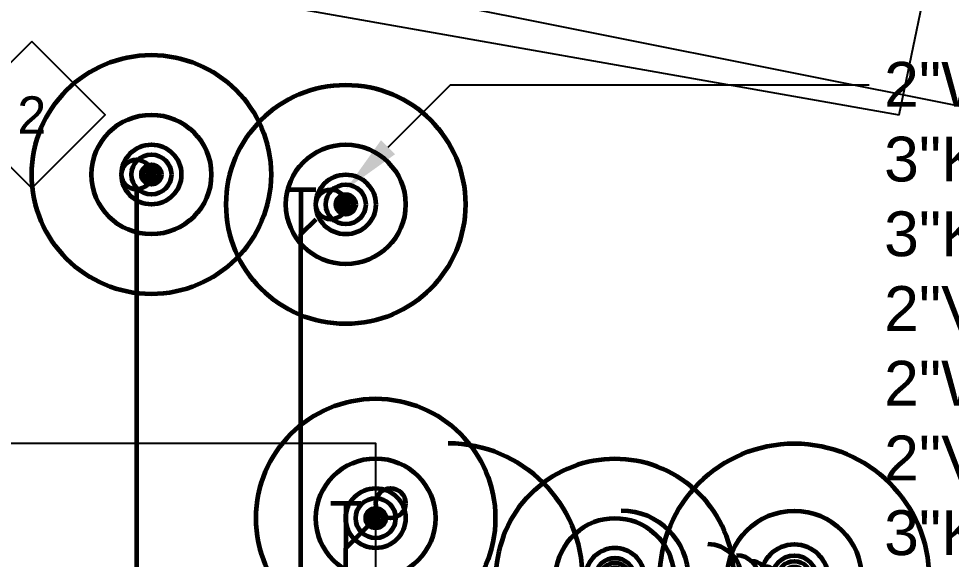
# Model space of a CAD drawing. Extents: x -3956 to 1666, y -2601 to 1886.
# Drawn here: x -837.6 to -650.5, y 872.5 to 981 of the extents above; entities that cross this region are included whole.
import ezdxf
from ezdxf.enums import TextEntityAlignment as Align

# ---------------------------------------------------------------- set-up
doc = ezdxf.new("R2010")
doc.units = 0
doc.header["$LTSCALE"] = 36
doc.header["$MEASUREMENT"] = 0
doc.layers.add('G-ANNO-TEXT', color=70, linetype='Continuous')
doc.layers.add('G-ANNO-TEXT @ 96', color=70, linetype='Continuous')
for name, color, linetype, lineweight in [('P-KW-N', 1, 'Continuous', 60), ('P-KW-N @ 1 (1)', 1, 'Continuous', 60), ('P-KW-N @ 1 (2)', 1, 'Continuous', 60), ('P-KW-N @ 12', 1, 'Continuous', 60), ('P-KW-N @ 128', 1, 'Continuous', 60), ('P-KW-N @ 16', 1, 'Continuous', 60), ('P-KW-N @ 192', 1, 'Continuous', 60), ('P-KW-N @ 2', 1, 'Continuous', 60), ('P-KW-N @ 24', 1, 'Continuous', 60), ('P-KW-N @ 384', 1, 'Continuous', 60), ('P-KW-N @ 4', 1, 'Continuous', 60), ('P-KW-N @ 48', 1, 'Continuous', 60), ('P-KW-N @ 64', 1, 'Continuous', 60), ('P-KW-N @ 768', 1, 'Continuous', 60), ('P-KW-N @ 8', 1, 'Continuous', 60), ('P-KW-N @ 96', 1, 'Continuous', 60), ('P-SAN-N', 6, 'Continuous', 60), ('P-SAN-N @ 1 (1)', 6, 'Continuous', 60), ('P-SAN-N @ 1 (2)', 6, 'Continuous', 60), ('P-SAN-N @ 12', 6, 'Continuous', 60), ('P-SAN-N @ 128', 6, 'Continuous', 60), ('P-SAN-N @ 16', 6, 'Continuous', 60), ('P-SAN-N @ 192', 6, 'Continuous', 60), ('P-SAN-N @ 2', 6, 'Continuous', 60), ('P-SAN-N @ 24', 6, 'Continuous', 60), ('P-SAN-N @ 384', 6, 'Continuous', 60), ('P-SAN-N @ 4', 6, 'Continuous', 60), ('P-SAN-N @ 48', 6, 'Continuous', 60), ('P-SAN-N @ 64', 6, 'Continuous', 60), ('P-SAN-N @ 768', 6, 'Continuous', 60), ('P-SAN-N @ 8', 6, 'Continuous', 60), ('P-SAN-N @ 96', 6, 'Continuous', 60), ('P-STRM-N', 2, 'Continuous', 60), ('P-STRM-N @ 1 (1)', 2, 'Continuous', 60), ('P-STRM-N @ 1 (2)', 2, 'Continuous', 60), ('P-STRM-N @ 12', 2, 'Continuous', 60), ('P-STRM-N @ 128', 2, 'Continuous', 60), ('P-STRM-N @ 16', 2, 'Continuous', 60), ('P-STRM-N @ 192', 2, 'Continuous', 60), ('P-STRM-N @ 2', 2, 'Continuous', 60), ('P-STRM-N @ 24', 2, 'Continuous', 60), ('P-STRM-N @ 384', 2, 'Continuous', 60), ('P-STRM-N @ 4', 2, 'Continuous', 60), ('P-STRM-N @ 48', 2, 'Continuous', 60), ('P-STRM-N @ 64', 2, 'Continuous', 60), ('P-STRM-N @ 768', 2, 'Continuous', 60), ('P-STRM-N @ 8', 2, 'Continuous', 60), ('P-STRM-N @ 96', 2, 'Continuous', 60)]:
    doc.layers.add(name, color=color, linetype=linetype, lineweight=lineweight)
doc.styles.add('Arial', font='arial.ttf')

# ---------------------------------------------------------------- blocks, each defined once
blk = doc.blocks.new('*U7')
blk.add_circle((0, 0), 0.03125)
blk = doc.blocks.new('*U1681')
at = {"layer": 'P-KW-N @ 1 (1)'}
blk.add_blockref('*U7', (-766.0000000149366, 880.7428015229962), dxfattribs=at)
at = {"layer": 'P-KW-N @ 1 (2)'}
blk.add_blockref('*U7', (-766.0000000149366, 880.7428015229962), dxfattribs=at)
at = {"layer": 'P-KW-N @ 12', "xscale": 12, "yscale": 12, "zscale": 12}
blk.add_blockref('*U7', (-766.0000000149366, 880.7428015229962), dxfattribs=at)
at = {"layer": 'P-KW-N @ 128', "xscale": 128, "yscale": 128, "zscale": 128}
blk.add_blockref('*U7', (-766.0000000149366, 880.7428015229962), dxfattribs=at)
at = {"layer": 'P-KW-N @ 16', "xscale": 16, "yscale": 16, "zscale": 16}
blk.add_blockref('*U7', (-766.0000000149366, 880.7428015229962), dxfattribs=at)
at = {"layer": 'P-KW-N @ 192', "xscale": 192, "yscale": 192, "zscale": 192}
blk.add_blockref('*U7', (-766.0000000149366, 880.7428015229962), dxfattribs=at)
at = {"layer": 'P-KW-N @ 2', "xscale": 2, "yscale": 2, "zscale": 2}
blk.add_blockref('*U7', (-766.0000000149366, 880.7428015229962), dxfattribs=at)
at = {"layer": 'P-KW-N @ 24', "xscale": 24, "yscale": 24, "zscale": 24}
blk.add_blockref('*U7', (-766.0000000149366, 880.7428015229962), dxfattribs=at)
at = {"layer": 'P-KW-N @ 384', "xscale": 384, "yscale": 384, "zscale": 384}
blk.add_blockref('*U7', (-766.0000000149366, 880.7428015229962), dxfattribs=at)
at = {"layer": 'P-KW-N @ 4', "xscale": 4, "yscale": 4, "zscale": 4}
blk.add_blockref('*U7', (-766.0000000149366, 880.7428015229962), dxfattribs=at)
at = {"layer": 'P-KW-N @ 48', "xscale": 48, "yscale": 48, "zscale": 48}
blk.add_blockref('*U7', (-766.0000000149366, 880.7428015229962), dxfattribs=at)
at = {"layer": 'P-KW-N @ 64', "xscale": 64, "yscale": 64, "zscale": 64}
blk.add_blockref('*U7', (-766.0000000149366, 880.7428015229962), dxfattribs=at)
at = {"layer": 'P-KW-N @ 768', "xscale": 768, "yscale": 768, "zscale": 768}
blk.add_blockref('*U7', (-766.0000000149366, 880.7428015229962), dxfattribs=at)
at = {"layer": 'P-KW-N @ 8', "xscale": 8, "yscale": 8, "zscale": 8}
blk.add_blockref('*U7', (-766.0000000149366, 880.7428015229962), dxfattribs=at)
at = {"layer": 'P-KW-N @ 96', "xscale": 96, "yscale": 96, "zscale": 96}
blk.add_blockref('*U7', (-763.0000000149366, 883.7428015229962), dxfattribs=at)
blk = doc.blocks.new('Pipe-Plan')
for p, q in [((-0.09375000000000007, -0.03124999999999999), (-0.09375000000000007, 0.03125000000000001)), ((-0.09375000000000007, 7.654042494670958e-18), (-4.510281037539698e-17, -2.8775150500842e-17))]:
    blk.add_line(p, q)
blk = doc.blocks.new('*U1683')
at = {"layer": 'P-SAN-N @ 1 (1)'}
blk.add_blockref('*U7', (-772.0000000149366, 943.7428015229962), dxfattribs=at)
at = {"layer": 'P-SAN-N @ 1 (2)'}
blk.add_blockref('*U7', (-772.0000000149366, 943.7428015229962), dxfattribs=at)
at = {"layer": 'P-SAN-N @ 12', "xscale": 12, "yscale": 12, "zscale": 12}
blk.add_blockref('*U7', (-772.0000000149366, 943.7428015229962), dxfattribs=at)
at = {"layer": 'P-SAN-N @ 128', "xscale": 128, "yscale": 128, "zscale": 128}
blk.add_blockref('*U7', (-772.0000000149366, 943.7428015229962), dxfattribs=at)
at = {"layer": 'P-SAN-N @ 16', "xscale": 16, "yscale": 16, "zscale": 16}
blk.add_blockref('*U7', (-772.0000000149366, 943.7428015229962), dxfattribs=at)
at = {"layer": 'P-SAN-N @ 192', "xscale": 192, "yscale": 192, "zscale": 192}
blk.add_blockref('*U7', (-772.0000000149366, 943.7428015229962), dxfattribs=at)
at = {"layer": 'P-SAN-N @ 2', "xscale": 2, "yscale": 2, "zscale": 2}
blk.add_blockref('*U7', (-772.0000000149366, 943.7428015229962), dxfattribs=at)
at = {"layer": 'P-SAN-N @ 24', "xscale": 24, "yscale": 24, "zscale": 24}
blk.add_blockref('*U7', (-772.0000000149366, 943.7428015229962), dxfattribs=at)
at = {"layer": 'P-SAN-N @ 384', "xscale": 384, "yscale": 384, "zscale": 384}
blk.add_blockref('*U7', (-772.0000000149366, 943.7428015229962), dxfattribs=at)
at = {"layer": 'P-SAN-N @ 4', "xscale": 4, "yscale": 4, "zscale": 4}
blk.add_blockref('*U7', (-772.0000000149366, 943.7428015229962), dxfattribs=at)
at = {"layer": 'P-SAN-N @ 48', "xscale": 48, "yscale": 48, "zscale": 48}
blk.add_blockref('*U7', (-772.0000000149366, 943.7428015229962), dxfattribs=at)
at = {"layer": 'P-SAN-N @ 64', "xscale": 64, "yscale": 64, "zscale": 64}
blk.add_blockref('*U7', (-772.0000000149366, 943.7428015229962), dxfattribs=at)
at = {"layer": 'P-SAN-N @ 768', "xscale": 768, "yscale": 768, "zscale": 768}
blk.add_blockref('*U7', (-772.0000000149366, 943.7428015229962), dxfattribs=at)
at = {"layer": 'P-SAN-N @ 8', "xscale": 8, "yscale": 8, "zscale": 8}
blk.add_blockref('*U7', (-772.0000000149366, 943.7428015229962), dxfattribs=at)
at = {"layer": 'P-SAN-N @ 96', "xscale": 96, "yscale": 96, "zscale": 96}
blk.add_blockref('*U7', (-775.0000000149366, 943.7428015229962), dxfattribs=at)
blk = doc.blocks.new('*U20')
at = {"linetype": 'Continuous'}
blk.add_circle((0, 0), 0.03515625, dxfattribs=at)
blk.add_arc((0.09046299364832541, 2.556089733746285e-18), 0.03515625, 90, 270, dxfattribs=at)
blk = doc.blocks.new('*U1684')
at = {"layer": 'P-KW-N @ 1 (1)', "rotation": 180}
blk.add_blockref('*U20', (-682.0000000149366, 868.7428015229962), dxfattribs=at)
at = {"layer": 'P-KW-N @ 1 (2)', "rotation": 180}
blk.add_blockref('*U20', (-682.0000000149366, 868.7428015229962), dxfattribs=at)
at = {"layer": 'P-KW-N @ 12', "xscale": 12, "yscale": 12, "zscale": 12, "rotation": 180}
blk.add_blockref('*U20', (-682.0000000149366, 868.7428015229962), dxfattribs=at)
at = {"layer": 'P-KW-N @ 128', "xscale": 128, "yscale": 128, "zscale": 128, "rotation": 180}
blk.add_blockref('*U20', (-682.0000000149366, 868.7428015229962), dxfattribs=at)
at = {"layer": 'P-KW-N @ 16', "xscale": 16, "yscale": 16, "zscale": 16, "rotation": 180}
blk.add_blockref('*U20', (-682.0000000149366, 868.7428015229962), dxfattribs=at)
at = {"layer": 'P-KW-N @ 192', "xscale": 192, "yscale": 192, "zscale": 192, "rotation": 180}
blk.add_blockref('*U20', (-682.0000000149366, 868.7428015229962), dxfattribs=at)
at = {"layer": 'P-KW-N @ 2', "xscale": 2, "yscale": 2, "zscale": 2, "rotation": 180}
blk.add_blockref('*U20', (-682.0000000149366, 868.7428015229962), dxfattribs=at)
at = {"layer": 'P-KW-N @ 24', "xscale": 24, "yscale": 24, "zscale": 24, "rotation": 180}
blk.add_blockref('*U20', (-682.0000000149366, 868.7428015229962), dxfattribs=at)
at = {"layer": 'P-KW-N @ 384', "xscale": 384, "yscale": 384, "zscale": 384, "rotation": 180}
blk.add_blockref('*U20', (-682.0000000149366, 868.7428015229962), dxfattribs=at)
at = {"layer": 'P-KW-N @ 4', "xscale": 4, "yscale": 4, "zscale": 4, "rotation": 180}
blk.add_blockref('*U20', (-682.0000000149366, 868.7428015229962), dxfattribs=at)
at = {"layer": 'P-KW-N @ 48', "xscale": 48, "yscale": 48, "zscale": 48, "rotation": 180}
blk.add_blockref('*U20', (-682.0000000149366, 868.7428015229962), dxfattribs=at)
at = {"layer": 'P-KW-N @ 64', "xscale": 64, "yscale": 64, "zscale": 64, "rotation": 180}
blk.add_blockref('*U20', (-682.0000000149366, 868.7428015229962), dxfattribs=at)
at = {"layer": 'P-KW-N @ 768', "xscale": 768, "yscale": 768, "zscale": 768, "rotation": 180}
blk.add_blockref('*U20', (-682.0000000149366, 868.7428015229962), dxfattribs=at)
at = {"layer": 'P-KW-N @ 8', "xscale": 8, "yscale": 8, "zscale": 8, "rotation": 180}
blk.add_blockref('*U20', (-682.0000000149366, 868.7428015229962), dxfattribs=at)
at = {"layer": 'P-KW-N @ 96', "xscale": 96, "yscale": 96, "zscale": 96, "rotation": 180}
blk.add_blockref('*U20', (-682.0000000149366, 868.7428015229962), dxfattribs=at)
blk = doc.blocks.new('*U13')
at = {"linetype": 'Continuous'}
blk.add_arc((0, 0), 0.03111555437015312, 232.5669694738212, 127.4330305261797, dxfattribs=at)
blk = doc.blocks.new('*U1761')
at = {"layer": 'P-KW-N @ 1 (1)', "rotation": 89.99999999999999}
blk.add_blockref('*U13', (-718.0000000149366, 868.7428015229962), dxfattribs=at)
at = {"layer": 'P-KW-N @ 1 (2)', "rotation": 89.99999999999999}
blk.add_blockref('*U13', (-718.0000000149366, 868.7428015229962), dxfattribs=at)
at = {"layer": 'P-KW-N @ 12', "xscale": 12, "yscale": 12, "zscale": 12, "rotation": 89.99999999999999}
blk.add_blockref('*U13', (-718.0000000149366, 868.7428015229962), dxfattribs=at)
at = {"layer": 'P-KW-N @ 128', "xscale": 128, "yscale": 128, "zscale": 128, "rotation": 89.99999999999999}
blk.add_blockref('*U13', (-718.0000000149366, 868.7428015229962), dxfattribs=at)
at = {"layer": 'P-KW-N @ 16', "xscale": 16, "yscale": 16, "zscale": 16, "rotation": 89.99999999999999}
blk.add_blockref('*U13', (-718.0000000149366, 868.7428015229962), dxfattribs=at)
at = {"layer": 'P-KW-N @ 192', "xscale": 192, "yscale": 192, "zscale": 192, "rotation": 89.99999999999999}
blk.add_blockref('*U13', (-718.0000000149366, 868.7428015229962), dxfattribs=at)
at = {"layer": 'P-KW-N @ 2', "xscale": 2, "yscale": 2, "zscale": 2, "rotation": 89.99999999999999}
blk.add_blockref('*U13', (-718.0000000149366, 868.7428015229962), dxfattribs=at)
at = {"layer": 'P-KW-N @ 24', "xscale": 24, "yscale": 24, "zscale": 24, "rotation": 89.99999999999999}
blk.add_blockref('*U13', (-718.0000000149366, 868.7428015229962), dxfattribs=at)
at = {"layer": 'P-KW-N @ 384', "xscale": 384, "yscale": 384, "zscale": 384, "rotation": 89.99999999999999}
blk.add_blockref('*U13', (-718.0000000149366, 868.7428015229962), dxfattribs=at)
at = {"layer": 'P-KW-N @ 4', "xscale": 4, "yscale": 4, "zscale": 4, "rotation": 89.99999999999999}
blk.add_blockref('*U13', (-718.0000000149366, 868.7428015229962), dxfattribs=at)
at = {"layer": 'P-KW-N @ 48', "xscale": 48, "yscale": 48, "zscale": 48, "rotation": 89.99999999999999}
blk.add_blockref('*U13', (-718.0000000149366, 868.7428015229962), dxfattribs=at)
at = {"layer": 'P-KW-N @ 64', "xscale": 64, "yscale": 64, "zscale": 64, "rotation": 89.99999999999999}
blk.add_blockref('*U13', (-718.0000000149366, 868.7428015229962), dxfattribs=at)
at = {"layer": 'P-KW-N @ 768', "xscale": 768, "yscale": 768, "zscale": 768, "rotation": 89.99999999999999}
blk.add_blockref('*U13', (-718.0000000149366, 868.7428015229962), dxfattribs=at)
at = {"layer": 'P-KW-N @ 8', "xscale": 8, "yscale": 8, "zscale": 8, "rotation": 89.99999999999999}
blk.add_blockref('*U13', (-718.0000000149366, 868.7428015229962), dxfattribs=at)
at = {"layer": 'P-KW-N @ 96', "xscale": 96, "yscale": 96, "zscale": 96, "rotation": 89.99999999999999}
blk.add_blockref('*U13', (-718.0000000149366, 868.7428015229962), dxfattribs=at)
blk = doc.blocks.new('DIAMOND TAG')
blk.add_lwpolyline([(0, -0.1533391834124131), (0.1533391834122995, 0), (0, 0.1533391834122995), (-0.1533391834122995, 0)], close=True)
at = {"style": 'Arial'}
blk.add_attdef('XXX', text='', height=0.078125, dxfattribs=at).set_placement((0, 0), align=Align.MIDDLE)
blk = doc.blocks.new('*U1827')
at = {"layer": 'P-STRM-N @ 1 (1)'}
blk.add_blockref('*U7', (-811.0000000149366, 949.7428015229962), dxfattribs=at)
at = {"layer": 'P-STRM-N @ 1 (2)'}
blk.add_blockref('*U7', (-811.0000000149366, 949.7428015229962), dxfattribs=at)
at = {"layer": 'P-STRM-N @ 12', "xscale": 12, "yscale": 12, "zscale": 12}
blk.add_blockref('*U7', (-811.0000000149366, 949.7428015229962), dxfattribs=at)
at = {"layer": 'P-STRM-N @ 128', "xscale": 128, "yscale": 128, "zscale": 128}
blk.add_blockref('*U7', (-811.0000000149366, 949.7428015229962), dxfattribs=at)
at = {"layer": 'P-STRM-N @ 16', "xscale": 16, "yscale": 16, "zscale": 16}
blk.add_blockref('*U7', (-811.0000000149366, 949.7428015229962), dxfattribs=at)
at = {"layer": 'P-STRM-N @ 192', "xscale": 192, "yscale": 192, "zscale": 192}
blk.add_blockref('*U7', (-811.0000000149366, 949.7428015229962), dxfattribs=at)
at = {"layer": 'P-STRM-N @ 2', "xscale": 2, "yscale": 2, "zscale": 2}
blk.add_blockref('*U7', (-811.0000000149366, 949.7428015229962), dxfattribs=at)
at = {"layer": 'P-STRM-N @ 24', "xscale": 24, "yscale": 24, "zscale": 24}
blk.add_blockref('*U7', (-811.0000000149366, 949.7428015229962), dxfattribs=at)
at = {"layer": 'P-STRM-N @ 384', "xscale": 384, "yscale": 384, "zscale": 384}
blk.add_blockref('*U7', (-811.0000000149366, 949.7428015229962), dxfattribs=at)
at = {"layer": 'P-STRM-N @ 4', "xscale": 4, "yscale": 4, "zscale": 4}
blk.add_blockref('*U7', (-811.0000000149366, 949.7428015229962), dxfattribs=at)
at = {"layer": 'P-STRM-N @ 48', "xscale": 48, "yscale": 48, "zscale": 48}
blk.add_blockref('*U7', (-811.0000000149366, 949.7428015229962), dxfattribs=at)
at = {"layer": 'P-STRM-N @ 64', "xscale": 64, "yscale": 64, "zscale": 64}
blk.add_blockref('*U7', (-811.0000000149366, 949.7428015229962), dxfattribs=at)
at = {"layer": 'P-STRM-N @ 768', "xscale": 768, "yscale": 768, "zscale": 768}
blk.add_blockref('*U7', (-811.0000000149366, 949.7428015229962), dxfattribs=at)
at = {"layer": 'P-STRM-N @ 8', "xscale": 8, "yscale": 8, "zscale": 8}
blk.add_blockref('*U7', (-811.0000000149366, 949.7428015229962), dxfattribs=at)
at = {"layer": 'P-STRM-N @ 96', "xscale": 96, "yscale": 96, "zscale": 96}
blk.add_blockref('*U7', (-814.0000000149366, 949.7428015229962), dxfattribs=at)
blk = doc.blocks.new('*U72')
at = {"layer": 'DEFPOINTS'}
blk.add_lwpolyline([(-0.125, -0.06249999999999999), (0.125, -0.06249999999999998), (0.125, 0.06250000000000003), (-0.125, 0.0625)], close=True, dxfattribs=at)
at = {"style": 'Arial'}
blk.add_text('ST', height=0.078125, dxfattribs=at).set_placement((-9.393444791544109e-18, 0), align=Align.MIDDLE)
blk = doc.blocks.new('*U1830')
at = {"layer": 'P-STRM-N @ 1 (1)', "linetype": 'ByBlock', "lineweight": -2, "rotation": 90}
blk.add_blockref('*U72', (-814.0000000149366, 799.7428015229962), dxfattribs=at)
at = {"layer": 'P-STRM-N @ 1 (2)', "linetype": 'ByBlock', "lineweight": -2, "rotation": 90}
blk.add_blockref('*U72', (-814.0000000149366, 799.7428015229962), dxfattribs=at)
at = {"layer": 'P-STRM-N @ 128', "linetype": 'ByBlock', "lineweight": -2, "xscale": 128, "yscale": 128, "zscale": 128, "rotation": 90}
blk.add_blockref('*U72', (-814.0000000149366, 799.7428015229962), dxfattribs=at)
at = {"layer": 'P-STRM-N @ 192', "linetype": 'ByBlock', "lineweight": -2, "xscale": 192, "yscale": 192, "zscale": 192, "rotation": 90}
blk.add_blockref('*U72', (-814.0000000149366, 799.7428015229962), dxfattribs=at)
at = {"layer": 'P-STRM-N @ 384', "linetype": 'ByBlock', "lineweight": -2, "xscale": 384, "yscale": 384, "zscale": 384, "rotation": 90}
blk.add_blockref('*U72', (-814.0000000149366, 799.7428015229962), dxfattribs=at)
at = {"layer": 'P-STRM-N @ 48', "linetype": 'ByBlock', "lineweight": -2, "xscale": 48, "yscale": 48, "zscale": 48, "rotation": 90}
blk.add_blockref('*U72', (-814.0000000149366, 799.7428015229962), dxfattribs=at)
at = {"layer": 'P-STRM-N @ 64', "linetype": 'ByBlock', "lineweight": -2, "xscale": 64, "yscale": 64, "zscale": 64, "rotation": 90}
blk.add_blockref('*U72', (-814.0000000149366, 799.7428015229962), dxfattribs=at)
at = {"layer": 'P-STRM-N @ 768', "linetype": 'ByBlock', "lineweight": -2, "xscale": 768, "yscale": 768, "zscale": 768, "rotation": 90}
blk.add_blockref('*U72', (-814.0000000149366, 799.7428015229962), dxfattribs=at)
at = {"layer": 'P-STRM-N @ 96', "linetype": 'ByBlock', "lineweight": -2, "xscale": 96, "yscale": 96, "zscale": 96, "rotation": 90}
blk.add_blockref('*U72', (-814.0000000149366, 799.7428015229962), dxfattribs=at)

msp = doc.modelspace()

# ---------------------------------------------------------------- linework, layer by layer
at = {"layer": 'DEFPOINTS'}
for p, q in [((-661.0000000149366, 961.7428015229962), (-616.0000000149366, 1177.742801522996)), ((-1030.000000014937, 1039.742801522996), (124.9999999850634, 808.7428015229962)), ((-1000.000000014937, 1021.742801522996), (-661.0000000149366, 961.7428015229962))]:
    msp.add_line(p, q, dxfattribs=at)
at = {"layer": 'G-ANNO-TEXT'}
msp.add_lwpolyline([(-763.514718640698, 955.2280828972348), (-751.0000000149366, 967.7428015229962), (-667.0000000149366, 967.7428015229962)], dxfattribs=at)
msp.add_solid([(-762.1005050783251, 953.8138693348617), (-772.0000000149366, 946.7428015229962), (-764.9289322030713, 956.6422964596079)], dxfattribs=at)
at = {"layer": 'P-KW-N'}
for p, q in [((-772.0000000149366, 874.7428015229962), (-765.1213203584962, 881.6214811794366)), ((-772.0000000149366, 796.7428015229962), (-772.0000000149366, 874.7428015229962))]:
    msp.add_line(p, q, dxfattribs=at)
at = {"layer": 'P-SAN-N'}
for p in [(-778.0000000149366, 940.7428015229962), (-781.0000000149366, 685.7428015229962)]:
    msp.add_line(p, (-781.0000000149366, 937.7428015229962), dxfattribs=at)
at = {"layer": 'P-STRM-N'}
msp.add_line((-814.0000000149366, 946.7428015229962), (-814.0000000149366, 811.7428015229962), dxfattribs=at)

# ---------------------------------------------------------------- block references
at = {"layer": 'G-ANNO-TEXT @ 96'}
ref = msp.add_blockref('DIAMOND TAG', (-835.0000000149366, 961.7428015229957), dxfattribs=dict(at, xscale=96, yscale=96, zscale=96, rotation=180))
ref.add_attrib('XXX', '2', dxfattribs={"layer": '0', "height": 7.5, "style": 'Arial'}).set_placement((-835.0000000149366, 961.7428015229957), align=Align.MIDDLE)
at = {"layer": 'P-KW-N'}
for name in ['*U1681', '*U1684', '*U1761']:
    msp.add_blockref(name, (0, 0), dxfattribs=at)
at = {"layer": 'P-KW-N @ 96', "xscale": 96, "yscale": 96, "zscale": 96, "rotation": 270}
msp.add_blockref('Pipe-Plan', (-772.0000000149366, 874.7428015229962), dxfattribs=at)
at = {"layer": 'P-SAN-N'}
msp.add_blockref('*U1683', (0, 0), dxfattribs=at)
at = {"layer": 'P-SAN-N @ 96', "xscale": 96, "yscale": 96, "zscale": 96, "rotation": 270}
msp.add_blockref('Pipe-Plan', (-781.0000000149366, 937.7428015229962), dxfattribs=at)
at = {"layer": 'P-STRM-N'}
for name in ['*U1827', '*U1830']:
    msp.add_blockref(name, (0, 0), dxfattribs=at)

# ---------------------------------------------------------------- texts
at = {"layer": 'G-ANNO-TEXT', "insert": (-664.0000000149366, 972.3471671437328), "char_height": 9, "attachment_point": 1, "style": 'Arial'}
msp.add_mtext('2"W-UP\\P3"KW-UP\\P3"KW&T\\P2"V-UP\\P2"W-UP\\P2"V-UP\\P3"KW&T', dxfattribs=at)

doc.saveas('drawing.dxf')
